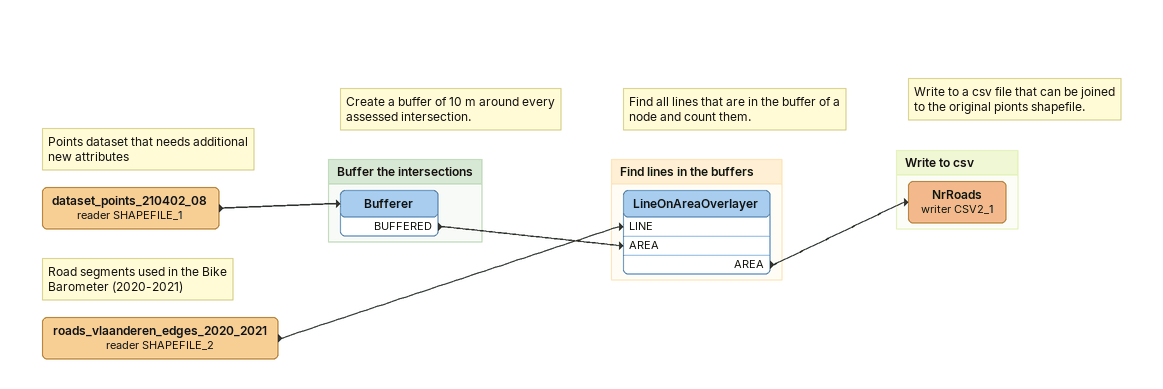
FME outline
Note: Points dataset that needs additional new attributes
Note: Create a buffer of 10 m around every assessed intersection.
Note: Find all lines that are in the buffer of a node and count them.
Note: Write to a csv file that can be joined to the original pionts shapefile.
dataset_points_210402_08 (reader SHAPEFILE_1)
    -> Bufferer
Note: Road segments used in the Bike Barometer (2020-2021)
roads_vlaanderen_edges_2020_2021 (reader SHAPEFILE_2)
    -> LineOnAreaOverlayer [LINE]

Bookmark: Buffer the intersections
Bufferer
    BUFFERED -> LineOnAreaOverlayer [AREA]

Bookmark: Find lines in the buffers
LineOnAreaOverlayer
    AREA -> NrRoads (writer CSV2_1)

Bookmark: Write to csv
NrRoads (writer CSV2_1)
